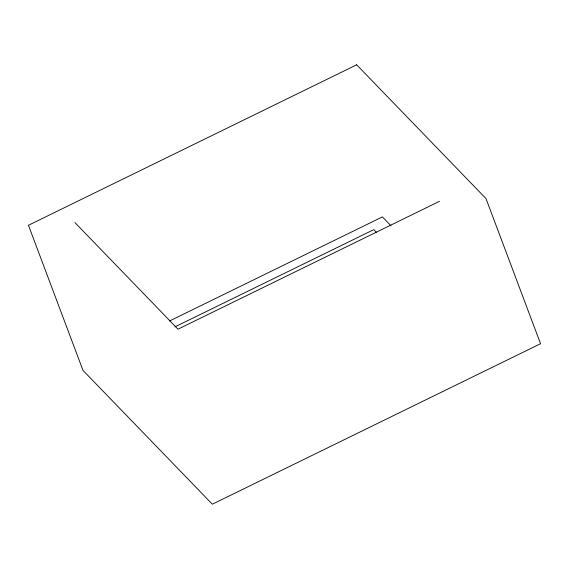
<?xml version="1.0" encoding="UTF-8"?>
<svg xmlns="http://www.w3.org/2000/svg" width="569" height="569" viewBox="0 0 569 569"><rect width="100%" height="100%" fill="white"/><g stroke="black" fill="none" stroke-linecap="round" stroke-linejoin="round"><path stroke-width="0.85" d="M169.498 321.001L382.404 216.903L391.045 225.843M174.982 326.841L373.805 229.627L376.273 232.18M439.531 201.298L177.983 329.181L74.916 222.564M356.663 64.802L28.45 225.274L83.003 370.412L212.337 504.198L540.55 343.726L485.997 198.588L356.663 64.802"/></g></svg>
